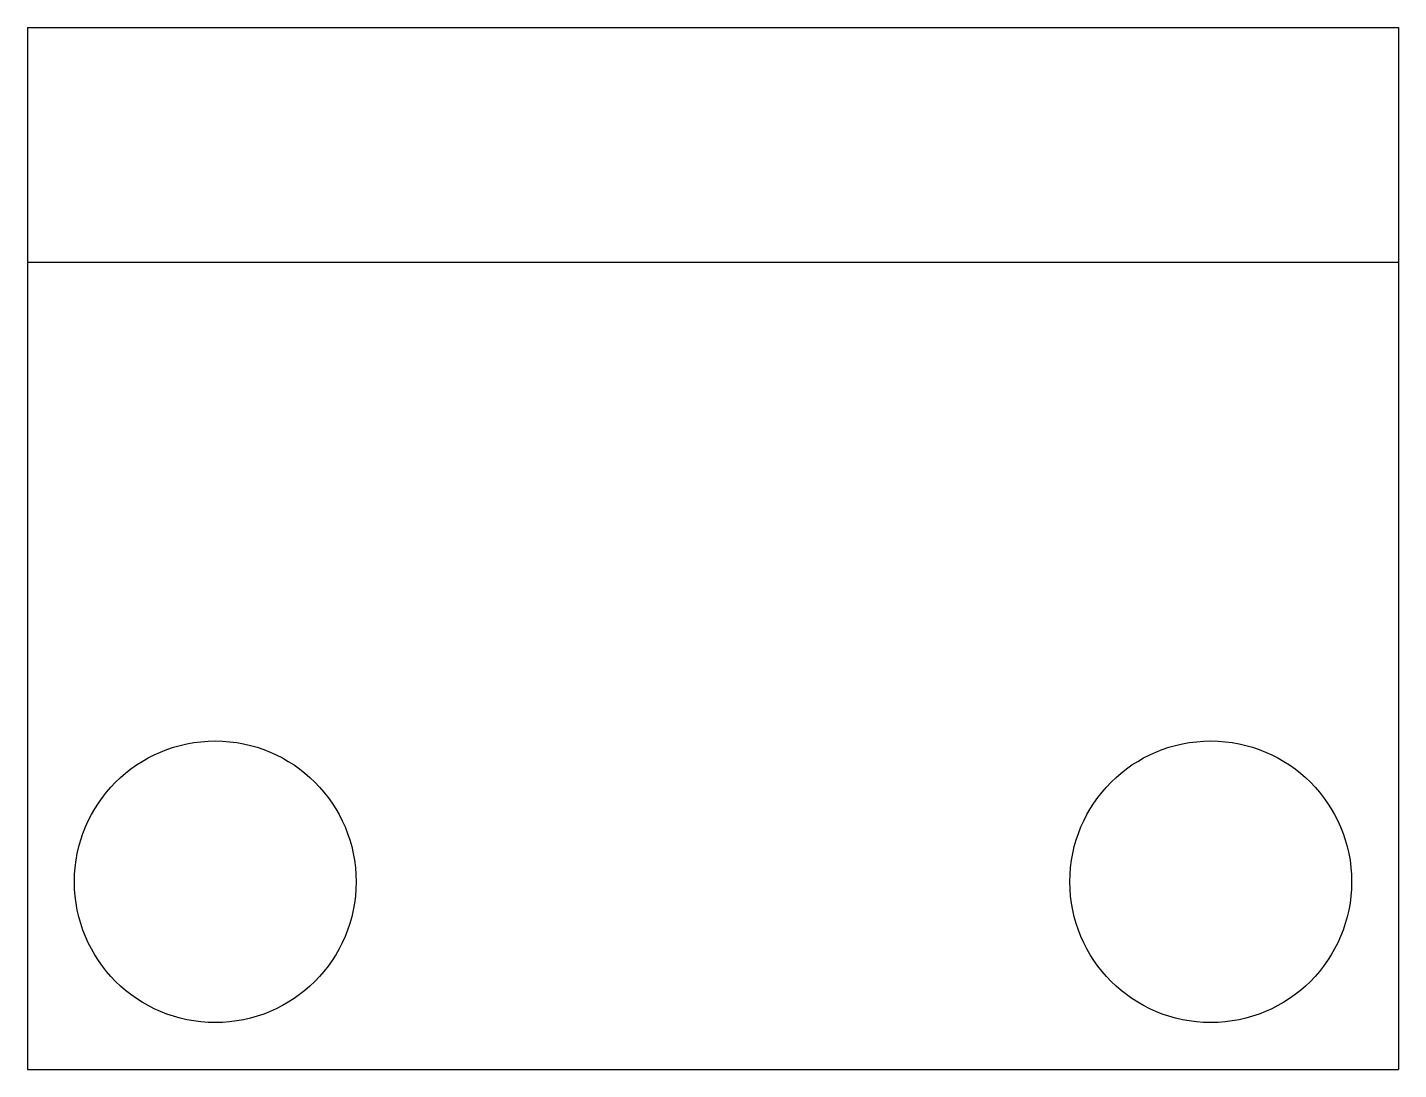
# Model space of a CAD drawing. Header units: millimetres. Extents: x -18.5 to -3.9, y 2.4 to 13.5.
import ezdxf

# ---------------------------------------------------------------- set-up
doc = ezdxf.new("R2010")
doc.units = ezdxf.units.MM

msp = doc.modelspace()

# ---------------------------------------------------------------- linework, layer by layer
at = {"color": 7, "linetype": 'Continuous'}
for p, q in [((-18.548, 13.543), (-3.948, 13.543)), ((-18.548, 13.543), (-18.548, 2.443)), ((-18.548, 13.543), (-3.948, 13.543)), ((-18.548, 13.543), (-18.548, 11.043)), ((-3.948, 13.543), (-3.948, 2.443)), ((-3.948, 13.543), (-3.948, 11.043)), ((-18.548, 11.043), (-3.948, 11.043)), ((-18.548, 2.443), (-3.948, 2.443))]:
    msp.add_line(p, q, dxfattribs=at)
for centre in [(-16.548, 4.443), (-5.948, 4.443)]:
    msp.add_circle(centre, 1.5, dxfattribs=at)

doc.saveas('drawing.dxf')
